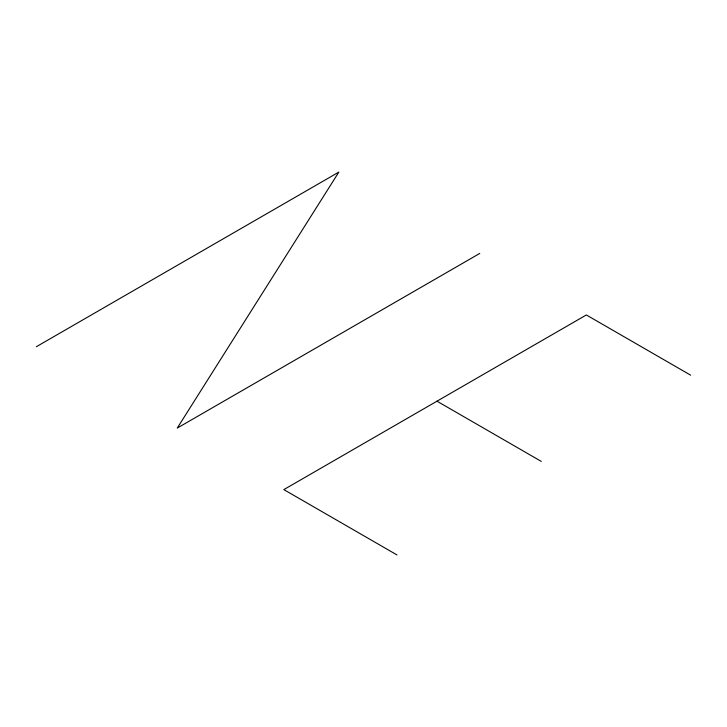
<?xml version="1.0" encoding="UTF-8"?>
<svg xmlns="http://www.w3.org/2000/svg" width="727" height="727" viewBox="0 0 727 727"><rect width="100%" height="100%" fill="white"/><g stroke="black" fill="none" stroke-linecap="round" stroke-linejoin="round"><path stroke-width="1.09" d="M36.35 346.724L338.855 172.072L177.252 428.076L479.765 253.423M690.65 375.177L586.344 314.955L283.839 489.607L396.978 554.928M436.982 401.186L541.288 461.409"/></g></svg>
